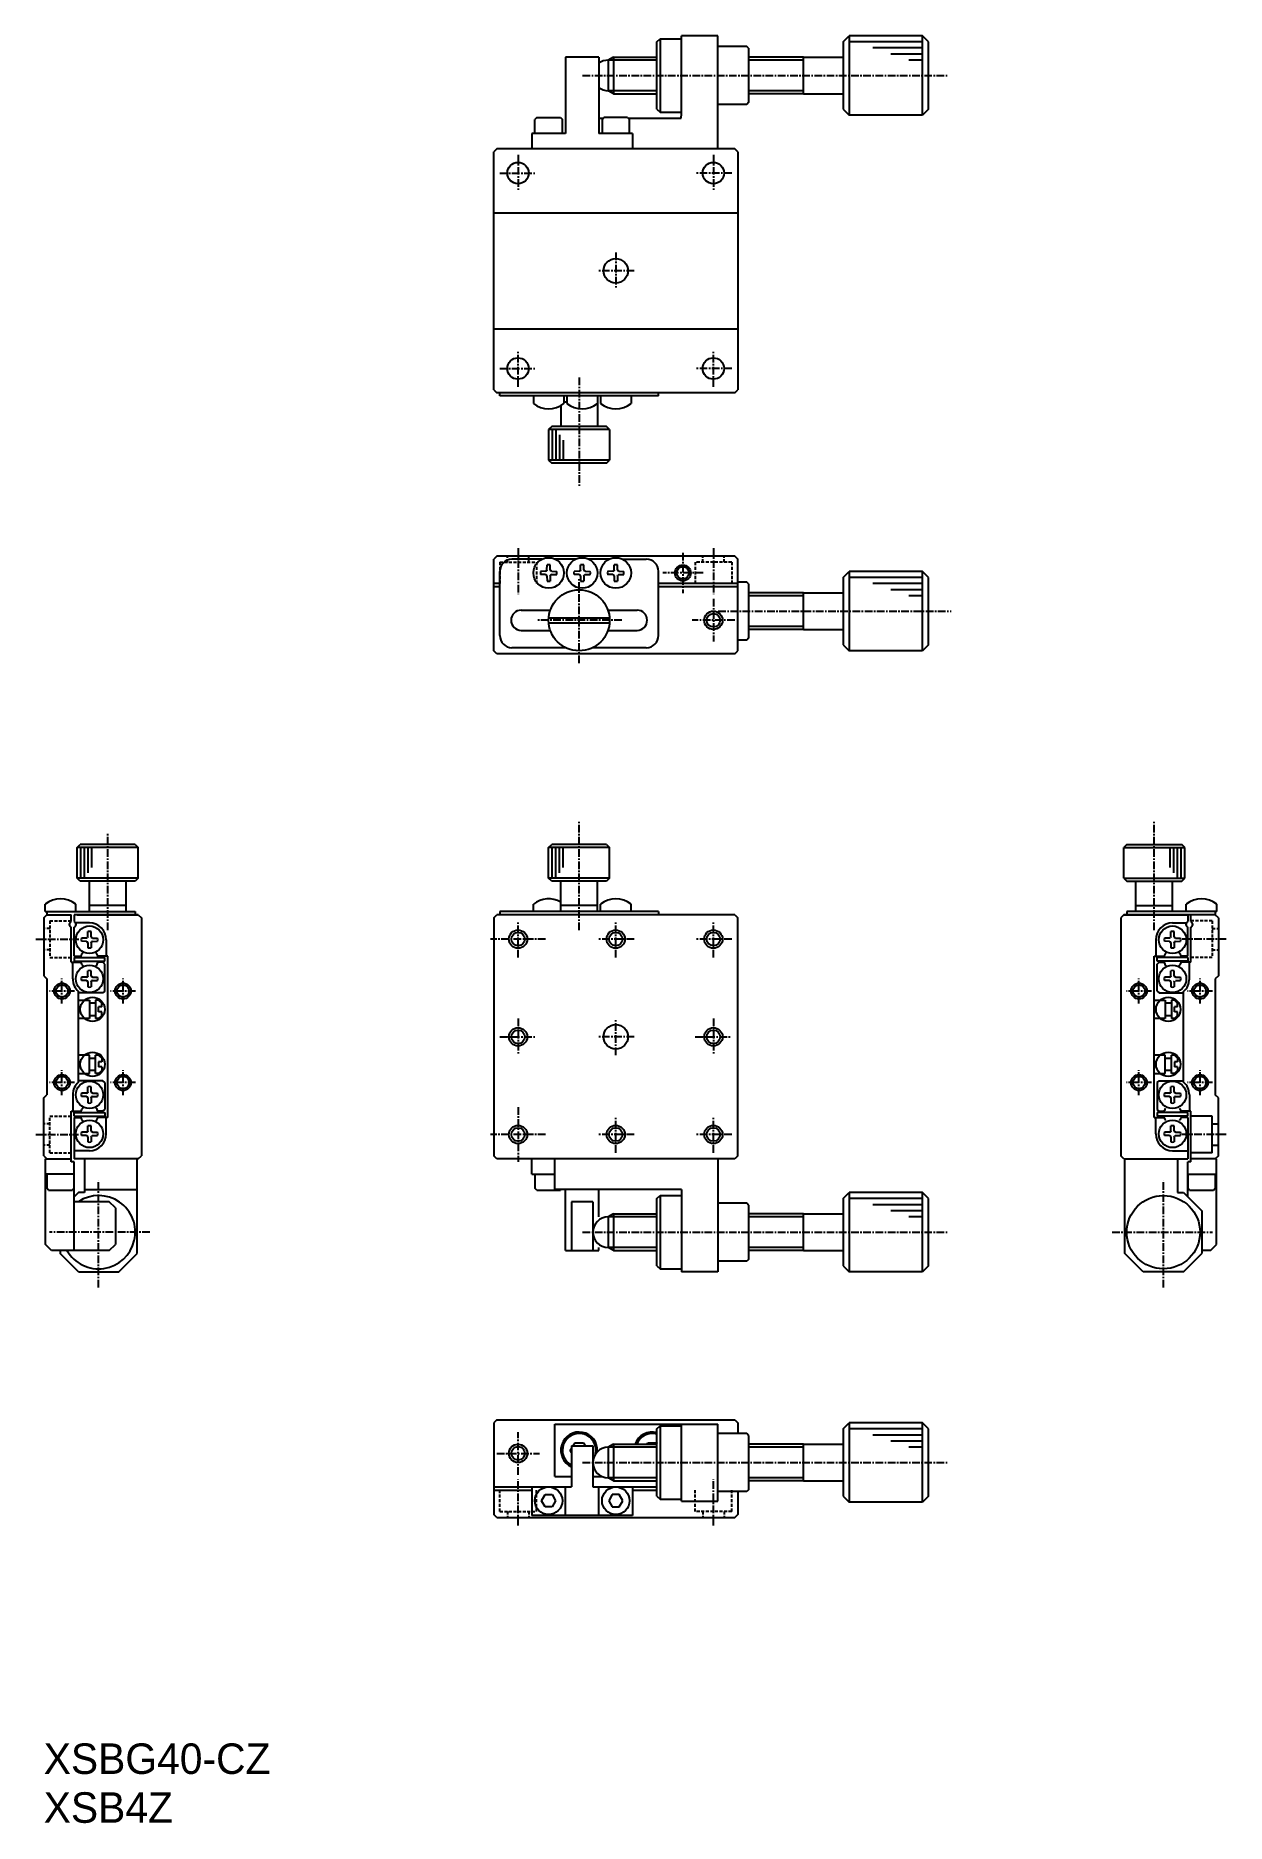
# Model space of a CAD drawing. Extents: x 76 to 271, y 65 to 358.
import ezdxf

# ---------------------------------------------------------------- set-up
doc = ezdxf.new("R2010")
doc.units = 0
doc.linetypes.add('CENTER', pattern=[2, 1.25, -0.25, 0.25, -0.25])
doc.linetypes.add('DASHED', pattern=[0.75, 0.5, -0.25])
doc.layers.get('0').update_dxf_attribs({"linetype": 'CONTINUOUS'})
for name, color, linetype in [('003', 7, 'CONTINUOUS'), ('006', 7, 'CONTINUOUS'), ('008', 7, 'CONTINUOUS'), ('CENTER', 1, 'CENTER')]:
    doc.layers.add(name, color=color, linetype=linetype)

msp = doc.modelspace()

# ---------------------------------------------------------------- linework, layer by layer
at = {"color": 7, "linetype": 'CONTINUOUS'}
for p, q in [((177.61, 357.16), (178.11, 357.66)), ((177.61, 346.16), (177.61, 357.16)), ((178.11, 357.66), (178.11, 345.66)), ((178.11, 357.66), (181.61, 357.66)), ((208.11, 357.16), (209.11, 358.16)), ((208.11, 357.16), (208.11, 346.16)), ((221.11, 358.16), (209.11, 358.16)), ((209.11, 358.16), (209.11, 345.16)), ((221.11, 345.16), (221.11, 358.16)), ((222.11, 357.16), (221.11, 358.16)), ((222.11, 346.16), (222.11, 357.16)), ((162.61, 354.66), (162.61, 342.16)), ((168.11, 354.66), (162.61, 354.66)), ((168.11, 354.66), (168.11, 342.16)), ((170.47, 354.66), (169.61, 354.16)), ((170.47, 354.66), (170.47, 348.66)), ((170.47, 354.66), (177.61, 354.66)), ((192.31, 356.41), (187.61, 356.41)), ((192.61, 356.11), (192.31, 356.41)), ((192.61, 356.11), (192.61, 347.21)), ((201.61, 354.66), (192.61, 354.66)), ((201.61, 348.66), (201.61, 354.66)), ((201.61, 354.66), (208.11, 354.66)), ((169.61, 354.16), (169.61, 349.16)), ((170.47, 348.66), (169.61, 349.16)), ((170.47, 348.66), (177.61, 348.66)), ((201.61, 348.66), (192.61, 348.66)), ((201.61, 348.66), (208.11, 348.66)), ((177.61, 346.16), (178.11, 345.66)), ((178.11, 345.66), (181.61, 345.66)), ((192.31, 346.91), (187.61, 346.91)), ((192.61, 347.21), (192.31, 346.91)), ((208.11, 346.16), (209.11, 345.16)), ((222.11, 346.16), (221.11, 345.16)), ((157.91, 344.76), (157.61, 344.46)), ((157.61, 342.16), (157.61, 344.46)), ((157.91, 344.76), (161.81, 344.76)), ((161.81, 344.76), (162.11, 344.46)), ((162.11, 342.16), (162.11, 344.46)), ((168.61, 344.46), (168.91, 344.76)), ((168.61, 344.46), (168.61, 342.16)), ((172.81, 344.76), (168.91, 344.76)), ((172.81, 344.76), (173.11, 344.46)), ((173.11, 342.16), (173.11, 344.46)), ((221.11, 345.16), (209.11, 345.16)), ((151.36, 339.66), (150.86, 339.16)), ((190.36, 339.66), (151.36, 339.66)), ((162.61, 342.16), (157.11, 342.16)), ((157.11, 342.16), (157.11, 339.66)), ((173.61, 342.16), (168.11, 342.16)), ((173.61, 342.16), (173.61, 339.66)), ((190.86, 339.16), (190.36, 339.66)), ((150.86, 300.16), (150.86, 339.16)), ((190.86, 339.16), (190.86, 300.16)), ((150.86, 329.16), (190.86, 329.16)), ((150.86, 310.16), (190.86, 310.16)), ((150.86, 300.16), (151.36, 299.66)), ((190.36, 299.66), (151.36, 299.66)), ((157.36, 299.16), (157.36, 297.93)), ((162.36, 299.16), (162.36, 297.93)), ((162.86, 299.16), (162.86, 297.93)), ((167.86, 299.16), (167.86, 297.93)), ((168.36, 299.16), (168.36, 297.93)), ((173.36, 299.16), (173.36, 297.93)), ((177.86, 299.16), (177.86, 299.66)), ((190.36, 299.66), (190.86, 300.16)), ((151.36, 272.93), (150.86, 272.43)), ((150.86, 257.43), (150.86, 272.43)), ((158.77, 272.43), (153.86, 272.43)), ((164.27, 272.43), (160.95, 272.43)), ((169.77, 272.43), (166.45, 272.43)), ((171.95, 272.43), (175.86, 272.43)), ((190.36, 272.93), (190.86, 272.43)), ((190.86, 272.43), (190.36, 272.93)), ((190.86, 257.43), (190.86, 272.43)), ((151.86, 259.93), (151.86, 270.43)), ((159.36, 270.46), (158.53, 270.44)), ((159.36, 269.91), (158.53, 269.92)), ((159.36, 270.46), (159.52, 270.53)), ((159.36, 269.91), (159.52, 269.84)), ((159.58, 270.67), (159.52, 270.53)), ((159.58, 269.7), (159.52, 269.84)), ((159.58, 270.67), (159.6, 271.51)), ((159.58, 269.7), (159.6, 268.86)), ((160.13, 270.67), (160.12, 271.51)), ((160.13, 269.7), (160.12, 268.86)), ((160.13, 270.67), (160.19, 270.53)), ((160.13, 269.7), (160.19, 269.84)), ((160.36, 270.46), (160.19, 270.53)), ((160.36, 269.91), (160.19, 269.84)), ((160.36, 270.46), (161.18, 270.44)), ((160.36, 269.91), (161.18, 269.92)), ((164.86, 270.46), (164.03, 270.44)), ((164.86, 269.91), (164.03, 269.92)), ((164.86, 270.46), (165.02, 270.53)), ((164.86, 269.91), (165.02, 269.84)), ((165.08, 270.67), (165.02, 270.53)), ((165.08, 269.7), (165.02, 269.84)), ((165.08, 270.67), (165.1, 271.51)), ((165.08, 269.7), (165.1, 268.86)), ((165.63, 270.67), (165.62, 271.51)), ((165.63, 269.7), (165.62, 268.86)), ((165.63, 270.67), (165.69, 270.53)), ((165.63, 269.7), (165.69, 269.84)), ((165.86, 270.46), (165.69, 270.53)), ((165.86, 269.91), (165.69, 269.84)), ((165.86, 270.46), (166.68, 270.44)), ((165.86, 269.91), (166.68, 269.92)), ((170.36, 270.46), (169.53, 270.44)), ((170.36, 269.91), (169.53, 269.92)), ((170.36, 270.46), (170.52, 270.53)), ((170.36, 269.91), (170.52, 269.84)), ((170.58, 270.67), (170.52, 270.53)), ((170.58, 269.7), (170.52, 269.84)), ((170.58, 270.67), (170.6, 271.51)), ((170.58, 269.7), (170.6, 268.86)), ((171.13, 270.67), (171.12, 271.51)), ((171.13, 269.7), (171.12, 268.86)), ((171.13, 270.67), (171.19, 270.53)), ((171.13, 269.7), (171.19, 269.84)), ((171.36, 270.46), (171.19, 270.53)), ((171.36, 269.91), (171.19, 269.84)), ((171.36, 270.46), (172.18, 270.44)), ((171.36, 269.91), (172.18, 269.92)), ((177.86, 259.93), (177.86, 270.43)), ((208.11, 269.43), (209.11, 270.43)), ((208.11, 269.43), (208.11, 258.43)), ((221.11, 270.43), (209.11, 270.43)), ((209.11, 270.43), (209.11, 257.43)), ((221.11, 257.43), (221.11, 270.43)), ((222.11, 269.43), (221.11, 270.43)), ((222.11, 258.43), (222.11, 269.43)), ((151.86, 268.43), (150.86, 268.43)), ((151.86, 267.93), (150.86, 267.93)), ((190.86, 268.43), (177.86, 268.43)), ((190.86, 267.93), (177.86, 267.93)), ((192.31, 268.68), (190.86, 268.68)), ((192.61, 268.38), (192.31, 268.68)), ((192.61, 268.38), (192.61, 259.48)), ((201.61, 266.93), (192.61, 266.93)), ((201.61, 266.93), (208.11, 266.93)), ((201.61, 260.93), (201.61, 266.93)), ((155.36, 264.08), (160.21, 264.08)), ((169.5, 264.08), (174.36, 264.08)), ((155.36, 260.78), (160.07, 260.78)), ((159.87, 262.83), (169.84, 262.83)), ((159.87, 262.03), (169.84, 262.03)), ((169.64, 260.78), (174.36, 260.78)), ((201.61, 260.93), (192.61, 260.93)), ((201.61, 260.93), (208.11, 260.93)), ((162.68, 257.93), (153.86, 257.93)), ((175.86, 257.93), (167.04, 257.93)), ((192.31, 259.18), (190.86, 259.18)), ((192.61, 259.48), (192.31, 259.18)), ((208.11, 258.43), (209.11, 257.43)), ((222.11, 258.43), (221.11, 257.43)), ((151.36, 256.93), (150.86, 257.43)), ((190.36, 256.93), (151.36, 256.93)), ((190.36, 256.93), (190.86, 257.43)), ((221.11, 257.43), (209.11, 257.43)), ((77.38, 214.71), (77.38, 215.93)), ((77.38, 214.71), (92.13, 214.71)), ((77.63, 214.71), (77.63, 214.21)), ((77.63, 214.21), (81.63, 214.21)), ((81.63, 213.07), (81.63, 214.21)), ((92.63, 214.21), (82.13, 214.21)), ((82.13, 214.21), (82.13, 213.07)), ((82.38, 214.71), (82.38, 215.93)), ((82.63, 214.21), (92.63, 214.21)), ((92.13, 214.71), (92.13, 214.21)), ((92.63, 214.21), (93.13, 213.71)), ((93.13, 213.71), (93.13, 174.71)), ((150.86, 213.71), (151.36, 214.21)), ((150.86, 213.71), (150.86, 174.71)), ((190.36, 214.21), (151.36, 214.21)), ((157.36, 214.71), (157.36, 215.93)), ((168.36, 214.71), (168.36, 215.93)), ((173.36, 214.71), (173.36, 215.93)), ((177.86, 214.71), (177.86, 214.21)), ((190.36, 214.21), (190.86, 213.71)), ((190.86, 174.71), (190.86, 213.71)), ((254.09, 214.21), (253.59, 213.71)), ((253.59, 213.71), (253.59, 174.71)), ((254.09, 214.21), (264.59, 214.21)), ((269.09, 214.21), (254.09, 214.21)), ((269.34, 214.71), (254.59, 214.71)), ((254.59, 214.71), (254.59, 214.21)), ((264.34, 214.71), (264.34, 215.93)), ((264.59, 214.21), (264.59, 213.07)), ((265.09, 213.07), (265.09, 214.21)), ((269.09, 214.71), (269.09, 214.21)), ((269.34, 214.71), (269.34, 215.93)), ((82.13, 207.41), (82.13, 212.15)), ((84.63, 212.86), (82.36, 212.86)), ((84.36, 210.59), (84.37, 211.44)), ((84.9, 210.59), (84.89, 211.44)), ((261.81, 210.59), (261.83, 211.44)), ((262.09, 212.86), (264.35, 212.86)), ((262.36, 210.59), (262.35, 211.44)), ((264.59, 207.41), (264.59, 212.15)), ((84.13, 210.38), (83.31, 210.37)), ((84.13, 209.84), (83.31, 209.85)), ((84.13, 210.38), (84.3, 210.46)), ((84.13, 209.84), (84.3, 209.76)), ((84.36, 210.59), (84.3, 210.46)), ((84.36, 209.63), (84.3, 209.76)), ((84.36, 209.63), (84.37, 208.79)), ((84.9, 209.63), (84.89, 208.79)), ((84.9, 210.59), (84.96, 210.46)), ((84.9, 209.63), (84.96, 209.76)), ((85.13, 210.38), (84.96, 210.46)), ((85.13, 209.84), (84.96, 209.76)), ((85.13, 210.38), (85.95, 210.37)), ((85.13, 209.84), (85.95, 209.85)), ((87.38, 210.11), (87.38, 207.41)), ((259.34, 210.11), (259.34, 207.41)), ((261.59, 210.38), (260.76, 210.37)), ((261.59, 209.84), (260.76, 209.85)), ((261.59, 210.38), (261.75, 210.46)), ((261.59, 209.84), (261.75, 209.76)), ((261.81, 210.59), (261.75, 210.46)), ((261.81, 209.63), (261.75, 209.76)), ((261.81, 209.63), (261.83, 208.79)), ((262.36, 209.63), (262.35, 208.79)), ((262.36, 210.59), (262.42, 210.46)), ((262.36, 209.63), (262.42, 209.76)), ((262.59, 210.38), (262.42, 210.46)), ((262.59, 209.84), (262.42, 209.76)), ((262.59, 210.38), (263.41, 210.37)), ((262.59, 209.84), (263.41, 209.85)), ((81.88, 203.71), (81.88, 206.41)), ((82.13, 207.21), (87.13, 207.21)), ((82.13, 207.21), (82.13, 206.61)), ((82.13, 206.61), (87.13, 206.61)), ((84.36, 204.19), (84.37, 205.04)), ((84.9, 204.19), (84.89, 205.04)), ((87.13, 206.61), (87.13, 207.21)), ((264.59, 207.21), (259.59, 207.21)), ((259.59, 206.61), (259.59, 207.21)), ((264.59, 206.61), (259.59, 206.61)), ((261.81, 204.19), (261.83, 205.04)), ((262.36, 204.19), (262.35, 205.04)), ((264.59, 207.21), (264.59, 206.61)), ((264.84, 203.71), (264.84, 206.41)), ((77.13, 204.21), (77.63, 203.71)), ((77.63, 203.71), (77.63, 184.71)), ((84.13, 203.98), (83.31, 203.97)), ((84.13, 203.44), (83.31, 203.45)), ((84.13, 203.98), (84.3, 204.06)), ((84.13, 203.44), (84.3, 203.36)), ((84.36, 204.19), (84.3, 204.06)), ((84.36, 203.23), (84.3, 203.36)), ((84.36, 203.23), (84.37, 202.39)), ((84.9, 203.23), (84.89, 202.39)), ((84.9, 204.19), (84.96, 204.06)), ((84.9, 203.23), (84.96, 203.36)), ((85.13, 203.98), (84.96, 204.06)), ((85.13, 203.44), (84.96, 203.36)), ((85.13, 203.98), (85.95, 203.97)), ((85.13, 203.44), (85.95, 203.45)), ((261.59, 203.98), (260.76, 203.97)), ((261.59, 203.44), (260.76, 203.45)), ((261.59, 203.98), (261.75, 204.06)), ((261.59, 203.44), (261.75, 203.36)), ((261.81, 204.19), (261.75, 204.06)), ((261.81, 203.23), (261.75, 203.36)), ((261.81, 203.23), (261.83, 202.39)), ((262.36, 203.23), (262.35, 202.39)), ((262.36, 204.19), (262.42, 204.06)), ((262.36, 203.23), (262.42, 203.36)), ((262.59, 203.98), (262.42, 204.06)), ((262.59, 203.98), (263.41, 203.97)), ((262.59, 203.44), (263.41, 203.45)), ((269.59, 204.21), (269.09, 203.71)), ((269.09, 203.71), (269.09, 184.71)), ((86.83, 201.41), (82.83, 201.41)), ((87.13, 201.71), (86.83, 201.41)), ((259.59, 201.71), (259.89, 201.41)), ((259.89, 201.41), (263.89, 201.41)), ((77.13, 184.21), (77.63, 184.71)), ((81.88, 184.71), (81.88, 182.01)), ((86.83, 187.01), (82.83, 187.01)), ((84.13, 184.98), (83.31, 184.97)), ((84.13, 184.44), (83.31, 184.45)), ((84.13, 184.98), (84.3, 185.06)), ((84.13, 184.44), (84.3, 184.36)), ((84.36, 185.19), (84.3, 185.06)), ((84.36, 185.19), (84.37, 186.04)), ((84.9, 185.19), (84.89, 186.04)), ((84.9, 185.19), (84.96, 185.06)), ((85.13, 184.98), (84.96, 185.06)), ((85.13, 184.44), (84.96, 184.36)), ((85.13, 184.98), (85.95, 184.97)), ((85.13, 184.44), (85.95, 184.45)), ((259.89, 187.01), (263.89, 187.01)), ((261.59, 184.98), (260.76, 184.97)), ((261.59, 184.44), (260.76, 184.45)), ((261.59, 184.98), (261.75, 185.06)), ((261.59, 184.44), (261.75, 184.36)), ((261.81, 185.19), (261.75, 185.06)), ((261.81, 185.19), (261.83, 186.04)), ((262.36, 185.19), (262.35, 186.04)), ((262.36, 185.19), (262.42, 185.06)), ((262.59, 184.98), (262.42, 185.06)), ((262.59, 184.44), (262.42, 184.36)), ((262.59, 184.98), (263.41, 184.97)), ((262.59, 184.44), (263.41, 184.45)), ((264.84, 184.71), (264.84, 182.01)), ((269.59, 184.21), (269.09, 184.71)), ((82.13, 181.81), (87.13, 181.81)), ((82.13, 181.21), (82.13, 181.81)), ((84.36, 184.23), (84.3, 184.36)), ((84.36, 184.23), (84.37, 183.39)), ((84.9, 184.23), (84.89, 183.39)), ((84.9, 184.23), (84.96, 184.36)), ((87.13, 181.81), (87.13, 181.21)), ((264.59, 181.81), (259.59, 181.81)), ((259.59, 181.81), (259.59, 181.21)), ((261.81, 184.23), (261.75, 184.36)), ((261.81, 184.23), (261.83, 183.39)), ((262.36, 184.23), (262.35, 183.39)), ((262.36, 184.23), (262.42, 184.36)), ((264.59, 181.21), (264.59, 181.81)), ((82.13, 181.21), (87.13, 181.21)), ((82.13, 181.01), (82.13, 174.21)), ((84.13, 178.58), (83.31, 178.57)), ((84.13, 178.58), (84.3, 178.66)), ((84.36, 178.79), (84.3, 178.66)), ((84.36, 178.79), (84.37, 179.64)), ((84.9, 178.79), (84.89, 179.64)), ((84.9, 178.79), (84.96, 178.66)), ((85.13, 178.58), (84.96, 178.66)), ((85.13, 178.58), (85.95, 178.57)), ((87.38, 178.31), (87.38, 181.01)), ((259.34, 178.31), (259.34, 181.01)), ((264.59, 181.21), (259.59, 181.21)), ((261.59, 178.58), (260.76, 178.57)), ((261.59, 178.58), (261.75, 178.66)), ((261.81, 178.79), (261.75, 178.66)), ((261.81, 178.79), (261.83, 179.64)), ((262.36, 178.79), (262.35, 179.64)), ((262.36, 178.79), (262.42, 178.66)), ((262.59, 178.58), (262.42, 178.66)), ((262.59, 178.58), (263.41, 178.57)), ((264.59, 181.01), (264.59, 174.21)), ((84.13, 178.04), (83.31, 178.05)), ((84.13, 178.04), (84.3, 177.96)), ((84.36, 177.83), (84.3, 177.96)), ((84.36, 177.83), (84.37, 176.99)), ((84.9, 177.83), (84.89, 176.99)), ((84.9, 177.83), (84.96, 177.96)), ((85.13, 178.04), (84.96, 177.96)), ((85.13, 178.04), (85.95, 178.05)), ((261.59, 178.04), (260.76, 178.05)), ((261.59, 178.04), (261.75, 177.96)), ((261.81, 177.83), (261.75, 177.96)), ((261.81, 177.83), (261.83, 176.99)), ((262.36, 177.83), (262.35, 176.99)), ((262.36, 177.83), (262.42, 177.96)), ((262.59, 178.04), (262.42, 177.96)), ((262.59, 178.04), (263.41, 178.05)), ((77.43, 160.21), (77.43, 174.21)), ((82.13, 173.71), (81.63, 173.71)), ((84.63, 175.56), (82.13, 175.56)), ((92.63, 174.21), (82.13, 174.21)), ((82.13, 159.21), (82.13, 173.71)), ((83.83, 174.21), (83.83, 168.71)), ((92.43, 158.71), (92.43, 174.21)), ((92.63, 174.21), (93.13, 174.71)), ((151.36, 174.21), (150.86, 174.71)), ((190.36, 174.21), (151.36, 174.21)), ((157.11, 171.71), (157.11, 174.21)), ((190.86, 174.71), (190.36, 174.21)), ((254.09, 174.21), (253.59, 174.71)), ((254.09, 174.21), (264.59, 174.21)), ((254.29, 174.21), (262.89, 174.21)), ((254.29, 158.71), (254.29, 174.21)), ((262.09, 175.56), (264.59, 175.56)), ((262.89, 174.21), (262.89, 168.71)), ((264.59, 168.01), (264.59, 173.71)), ((265.09, 173.71), (264.59, 173.71)), ((269.29, 160.21), (269.29, 174.21)), ((82.13, 171.71), (77.43, 171.71)), ((77.63, 171.71), (77.63, 169.41)), ((157.11, 171.71), (160.86, 171.71)), ((157.61, 171.71), (157.61, 169.41)), ((264.59, 171.71), (269.29, 171.71)), ((264.59, 171.71), (264.59, 169.41)), ((269.09, 171.71), (269.09, 169.41)), ((77.93, 169.11), (77.63, 169.41)), ((77.93, 169.11), (81.83, 169.11)), ((82.13, 169.41), (81.83, 169.11)), ((82.83, 168.71), (82.13, 168.01)), ((87.88, 167.21), (82.13, 167.21)), ((83.83, 168.71), (82.83, 168.71)), ((83.83, 169.21), (92.43, 169.21)), ((88.88, 166.21), (87.88, 167.21)), ((157.91, 169.11), (157.61, 169.41)), ((157.91, 169.11), (161.81, 169.11)), ((161.91, 169.21), (161.81, 169.11)), ((162.61, 159.21), (162.61, 169.21)), ((163.61, 167.21), (163.61, 159.21)), ((167.11, 167.21), (163.61, 167.21)), ((167.11, 167.21), (167.11, 159.21)), ((168.11, 164.71), (168.11, 169.21)), ((177.61, 167.71), (178.11, 168.21)), ((177.61, 156.71), (177.61, 167.71)), ((178.11, 168.21), (178.11, 156.21)), ((178.11, 168.21), (181.61, 168.21)), ((192.31, 166.96), (187.61, 166.96)), ((192.61, 166.66), (192.31, 166.96)), ((208.11, 167.71), (209.11, 168.71)), ((208.11, 167.71), (208.11, 156.71)), ((221.11, 168.71), (209.11, 168.71)), ((209.11, 168.71), (209.11, 155.71)), ((221.11, 155.71), (221.11, 168.71)), ((222.11, 167.71), (221.11, 168.71)), ((222.11, 156.71), (222.11, 167.71)), ((262.89, 168.71), (263.89, 168.71)), ((263.89, 168.71), (266.89, 165.71)), ((264.89, 169.11), (264.59, 169.41)), ((264.89, 169.11), (268.79, 169.11)), ((268.79, 169.11), (269.09, 169.41)), ((88.88, 166.21), (88.88, 160.21)), ((170.47, 165.21), (169.61, 164.71)), ((169.61, 164.71), (169.61, 159.71)), ((170.47, 165.21), (170.47, 159.21)), ((170.47, 165.21), (177.61, 165.21)), ((192.61, 166.66), (192.61, 157.76)), ((201.61, 165.21), (192.61, 165.21)), ((201.61, 159.21), (201.61, 165.21)), ((201.61, 165.21), (208.11, 165.21)), ((266.89, 165.71), (266.89, 158.71)), ((78.43, 159.21), (77.43, 160.21)), ((87.88, 159.21), (78.43, 159.21)), ((79.83, 159.21), (79.83, 158.71)), ((82.83, 155.71), (79.83, 158.71)), ((87.88, 159.21), (88.88, 160.21)), ((89.43, 155.71), (92.43, 158.71)), ((162.61, 159.21), (168.11, 159.21)), ((168.11, 159.21), (168.11, 159.71)), ((170.47, 159.21), (169.61, 159.71)), ((170.47, 159.21), (177.61, 159.21)), ((201.61, 159.21), (192.61, 159.21)), ((201.61, 159.21), (208.11, 159.21)), ((257.29, 155.71), (254.29, 158.71)), ((263.89, 155.71), (266.89, 158.71)), ((268.29, 159.21), (266.89, 159.21)), ((268.29, 159.21), (269.29, 160.21)), ((82.83, 155.71), (89.43, 155.71)), ((177.61, 156.71), (178.11, 156.21)), ((178.11, 156.21), (181.61, 156.21)), ((192.31, 157.46), (187.61, 157.46)), ((192.61, 157.76), (192.31, 157.46)), ((208.11, 156.71), (209.11, 155.71)), ((221.11, 155.71), (209.11, 155.71)), ((222.11, 156.71), (221.11, 155.71)), ((263.89, 155.71), (257.29, 155.71)), ((151.36, 131.49), (150.86, 130.99)), ((150.86, 130.99), (150.86, 115.99)), ((151.36, 131.49), (190.36, 131.49)), ((177.61, 129.99), (178.11, 130.49)), ((177.61, 118.99), (177.61, 129.99)), ((178.11, 130.49), (178.11, 118.49)), ((178.11, 130.49), (181.61, 130.49)), ((192.31, 129.24), (187.61, 129.24)), ((190.36, 131.49), (190.86, 130.99)), ((190.86, 130.99), (190.86, 129.24)), ((192.61, 128.94), (192.31, 129.24)), ((192.61, 128.94), (192.61, 120.04)), ((208.11, 129.99), (209.11, 130.99)), ((208.11, 129.99), (208.11, 118.99)), ((221.11, 130.99), (209.11, 130.99)), ((209.11, 130.99), (209.11, 117.99)), ((221.11, 117.99), (221.11, 130.99)), ((222.11, 129.99), (221.11, 130.99)), ((222.11, 118.99), (222.11, 129.99)), ((163.41, 126.49), (163.61, 126.82)), ((163.61, 126.15), (163.41, 126.49)), ((163.85, 127.24), (164.14, 127.74)), ((164.14, 127.74), (165.58, 127.74)), ((165.58, 127.74), (165.87, 127.24)), ((170.47, 127.49), (169.61, 126.99)), ((169.61, 126.99), (169.61, 121.99)), ((170.47, 127.49), (170.47, 121.49)), ((170.47, 127.49), (177.61, 127.49)), ((175.99, 127.49), (176.14, 127.74)), ((176.14, 127.74), (177.58, 127.74)), ((177.58, 127.74), (177.61, 127.69)), ((201.61, 127.49), (192.61, 127.49)), ((201.61, 121.49), (201.61, 127.49)), ((201.61, 127.49), (208.11, 127.49)), ((150.86, 120.49), (157.11, 120.49)), ((170.47, 121.49), (169.61, 121.99)), ((170.47, 121.49), (177.61, 121.49)), ((173.61, 120.49), (177.61, 120.49)), ((192.61, 120.04), (192.31, 119.74)), ((201.61, 121.49), (192.61, 121.49)), ((201.61, 121.49), (208.11, 121.49)), ((150.86, 119.99), (157.11, 119.99)), ((173.61, 119.99), (177.61, 119.99)), ((177.61, 118.99), (178.11, 118.49)), ((178.11, 118.49), (181.61, 118.49)), ((192.31, 119.74), (187.61, 119.74)), ((190.86, 119.74), (190.86, 115.99)), ((208.11, 118.99), (209.11, 117.99)), ((221.11, 117.99), (209.11, 117.99)), ((222.11, 118.99), (221.11, 117.99)), ((151.36, 115.49), (150.86, 115.99)), ((190.36, 115.49), (190.86, 115.99)), ((190.86, 115.99), (190.36, 115.49))]:
    msp.add_line(p, q, dxfattribs=at)
at = {"color": 3, "linetype": 'CONTINUOUS'}
for p, q in [((221.11, 357.16), (209.11, 357.16)), ((221.11, 356.16), (212.99, 356.16)), ((221.11, 355.16), (215.94, 355.16)), ((177.61, 354.16), (169.61, 354.16)), ((201.61, 354.16), (192.61, 354.16)), ((221.11, 354.16), (218.87, 354.16)), ((177.61, 349.16), (169.61, 349.16)), ((201.61, 349.16), (192.61, 349.16)), ((169.86, 293.66), (159.86, 293.66)), ((160.46, 293.66), (160.46, 288.66)), ((161.06, 293.66), (161.06, 288.66)), ((161.66, 292.79), (161.66, 288.66)), ((162.26, 291.92), (162.26, 288.66)), ((169.86, 288.66), (159.86, 288.66)), ((221.11, 269.43), (209.11, 269.43)), ((201.61, 266.43), (192.61, 266.43)), ((221.11, 268.43), (212.99, 268.43)), ((221.11, 267.43), (215.94, 267.43)), ((221.11, 266.43), (218.87, 266.43)), ((201.61, 261.43), (192.61, 261.43)), ((92.63, 225.21), (82.63, 225.21)), ((83.23, 220.21), (83.23, 225.21)), ((83.83, 220.21), (83.83, 225.21)), ((84.43, 221.07), (84.43, 225.21)), ((85.03, 221.94), (85.03, 225.21)), ((169.86, 225.21), (159.86, 225.21)), ((160.46, 220.21), (160.46, 225.21)), ((161.06, 220.21), (161.06, 225.21)), ((161.66, 221.07), (161.66, 225.21)), ((162.26, 221.94), (162.26, 225.21)), ((254.09, 225.21), (264.09, 225.21)), ((261.69, 221.94), (261.69, 225.21)), ((262.29, 221.07), (262.29, 225.21)), ((262.89, 220.21), (262.89, 225.21)), ((263.49, 220.21), (263.49, 225.21)), ((92.63, 220.21), (82.63, 220.21)), ((169.86, 220.21), (159.86, 220.21)), ((254.09, 220.21), (264.09, 220.21)), ((268.59, 181.21), (265.09, 181.21)), ((268.59, 175.21), (268.59, 181.21)), ((268.59, 179.96), (269.59, 179.96)), ((268.59, 176.46), (269.59, 176.46)), ((268.59, 175.21), (265.09, 175.21)), ((221.11, 167.71), (209.11, 167.71)), ((177.61, 164.71), (169.61, 164.71)), ((201.61, 164.71), (192.61, 164.71)), ((221.11, 166.71), (212.99, 166.71)), ((221.11, 165.71), (215.94, 165.71)), ((221.11, 164.71), (218.87, 164.71)), ((177.61, 159.71), (169.61, 159.71)), ((201.61, 159.71), (192.61, 159.71)), ((221.11, 129.99), (209.11, 129.99)), ((221.11, 128.99), (212.99, 128.99)), ((177.61, 126.99), (169.61, 126.99)), ((201.61, 126.99), (192.61, 126.99)), ((221.11, 127.99), (215.94, 127.99)), ((221.11, 126.99), (218.87, 126.99)), ((177.61, 121.99), (169.61, 121.99)), ((201.61, 121.99), (192.61, 121.99))]:
    msp.add_line(p, q, dxfattribs=at)
at = {"color": 3, "linetype": 'DASHED'}
for p, q in [((153.11, 271.93), (153.11, 272.93)), ((156.61, 271.93), (156.61, 272.93)), ((185.11, 271.93), (185.11, 272.93)), ((188.61, 271.93), (188.61, 272.93)), ((151.86, 271.93), (157.86, 271.93)), ((151.86, 271.93), (151.86, 268.43)), ((157.86, 271.93), (157.86, 268.43)), ((189.86, 271.93), (183.86, 271.93)), ((183.86, 271.93), (183.86, 268.43)), ((189.86, 271.93), (189.86, 268.43)), ((78.13, 211.96), (77.13, 211.96)), ((78.13, 213.21), (78.13, 207.21)), ((78.13, 213.21), (81.63, 213.21)), ((268.59, 213.21), (265.09, 213.21)), ((268.59, 213.21), (268.59, 207.21)), ((268.59, 211.96), (269.59, 211.96)), ((78.13, 208.46), (77.13, 208.46)), ((268.59, 208.46), (269.59, 208.46)), ((78.13, 207.21), (81.63, 207.21)), ((268.59, 207.21), (265.09, 207.21)), ((78.13, 179.96), (77.13, 179.96)), ((78.13, 175.21), (78.13, 181.21)), ((78.13, 181.21), (81.63, 181.21)), ((78.13, 176.46), (77.13, 176.46)), ((78.13, 175.21), (81.63, 175.21)), ((151.86, 116.49), (151.86, 119.99)), ((157.86, 116.49), (157.86, 119.99)), ((183.86, 116.49), (183.86, 119.99)), ((189.86, 116.49), (189.86, 119.99)), ((151.86, 116.49), (157.86, 116.49)), ((153.11, 116.49), (153.11, 115.49)), ((156.61, 116.49), (156.61, 115.49)), ((189.86, 116.49), (183.86, 116.49)), ((185.11, 116.49), (185.11, 115.49)), ((188.61, 116.49), (188.61, 115.49))]:
    msp.add_line(p, q, dxfattribs=at)
at = {"color": 7, "linetype": 'CONTINUOUS'}
for centre, radius in [((154.86, 335.66), 1.75), ((186.86, 335.66), 1.75), ((170.86, 319.66), 2), ((154.86, 303.66), 1.75), ((186.86, 303.66), 1.75), ((159.86, 270.18), 2.5), ((165.36, 270.18), 2.5), ((170.86, 270.18), 2.5), ((181.86, 270.18), 1), ((164.86, 262.43), 5), ((186.86, 262.43), 1.1), ((84.63, 210.11), 2.25), ((154.86, 210.21), 1.1), ((170.86, 210.21), 1.1), ((186.86, 210.21), 1.1), ((262.09, 210.11), 2.25), ((84.63, 203.71), 2.25), ((262.09, 203.71), 2.25), ((80.13, 201.71), 1), ((90.13, 201.71), 1), ((256.59, 201.71), 1), ((266.59, 201.71), 1), ((170.86, 194.21), 2), ((154.86, 194.21), 1.1), ((186.86, 194.21), 1.1), ((80.13, 186.71), 1), ((90.13, 186.71), 1), ((256.59, 186.71), 1), ((266.59, 186.71), 1), ((84.63, 184.71), 2.25), ((262.09, 184.71), 2.25), ((84.63, 178.31), 2.25), ((154.86, 178.21), 1.1), ((170.86, 178.21), 1.1), ((186.86, 178.21), 1.1), ((262.09, 178.31), 2.25), ((260.59, 162.21), 6), ((154.86, 125.99), 1.1)]:
    msp.add_circle(centre, radius, dxfattribs=at)
at = {"color": 3, "linetype": 'CONTINUOUS'}
for centre, radius in [((181.86, 270.18), 1.3), ((186.86, 262.43), 1.5), ((154.86, 210.21), 1.5), ((170.86, 210.21), 1.5), ((186.86, 210.21), 1.5), ((80.13, 201.71), 1.3), ((90.13, 201.71), 1.3), ((256.59, 201.71), 1.3), ((266.59, 201.71), 1.3), ((85.13, 198.71), 2), ((261.39, 198.71), 2), ((154.86, 194.21), 1.5), ((186.86, 194.21), 1.5), ((85.13, 189.71), 2), ((261.39, 189.71), 2), ((80.13, 186.71), 1.3), ((90.13, 186.71), 1.3), ((256.59, 186.71), 1.3), ((266.59, 186.71), 1.3), ((154.86, 178.21), 1.5), ((170.86, 178.21), 1.5), ((186.86, 178.21), 1.5), ((154.86, 125.99), 1.5)]:
    msp.add_circle(centre, radius, dxfattribs=at)
at = {"color": 7, "linetype": 'CONTINUOUS'}
for centre, radius, start, end in [((169.61, 351.66), 2.5, 90, 126.8698), ((169.61, 351.66), 2.5, 233.1302, 270), ((159.86, 301.06), 4, 231.3178, 308.6822), ((165.36, 301.06), 4, 231.3178, 308.6822), ((170.86, 301.06), 4, 231.3178, 308.6822), ((153.86, 270.43), 2, 90, 180), ((175.86, 270.43), 2, 0, 90), ((159.86, 270.18), 1.35, 168.8959, 191.1041), ((159.86, 270.18), 1.35, 78.8959, 101.1041), ((159.86, 270.18), 1.35, 348.8959, 11.1041), ((165.36, 270.18), 1.35, 168.8959, 191.1041), ((165.36, 270.18), 1.35, 78.8959, 101.1041), ((165.36, 270.18), 1.35, 348.8959, 11.1041), ((170.86, 270.18), 1.35, 168.8959, 191.1041), ((170.86, 270.18), 1.35, 78.8959, 101.1041), ((170.86, 270.18), 1.35, 348.8959, 11.1041), ((159.86, 270.18), 1.35, 258.8959, 281.1041), ((165.36, 270.18), 1.35, 258.8959, 281.1041), ((170.86, 270.18), 1.35, 258.8959, 281.1041), ((155.36, 262.43), 1.65, 90, 270), ((174.36, 262.43), 1.65, 270, 90), ((153.86, 259.93), 2, 180, 270), ((175.86, 259.93), 2, 270, 0), ((79.88, 212.81), 4, 51.3178, 128.6822), ((159.86, 212.81), 4, 60, 128.6822), ((170.86, 212.81), 4, 51.3178, 128.6822), ((266.84, 212.81), 4, 51.3178, 128.6822), ((81.83, 212.61), 0.5, 113.5782, 246.4218), ((81.93, 212.61), 0.5, 293.5782, 66.4218), ((84.63, 210.11), 1.35, 78.8959, 101.1041), ((84.63, 210.11), 2.75, 0, 90), ((262.09, 210.11), 2.75, 90, 180), ((262.09, 210.11), 1.35, 78.8959, 101.1041), ((264.79, 212.61), 0.5, 113.5782, 246.4218), ((264.89, 212.61), 0.5, 293.5782, 66.4218), ((84.63, 206.91), 1.5, 129.3129, 168.463), ((84.63, 210.11), 1.35, 168.8959, 191.1041), ((84.63, 210.11), 1.35, 258.8959, 281.1041), ((84.63, 206.91), 1.5, 11.537, 50.6871), ((84.63, 210.11), 1.35, 348.8959, 11.1041), ((262.09, 206.91), 1.5, 129.3129, 168.463), ((262.09, 210.11), 1.35, 168.8959, 191.1041), ((262.09, 210.11), 1.35, 258.8959, 281.1041), ((262.09, 206.91), 1.5, 11.537, 50.6872), ((262.09, 210.11), 1.35, 348.8959, 11.1041), ((84.63, 206.91), 1.5, 191.537, 230.6871), ((84.63, 203.71), 1.35, 78.8959, 101.1041), ((84.63, 206.91), 1.5, 309.3129, 348.463), ((262.09, 206.91), 1.5, 191.537, 230.6871), ((262.09, 203.71), 1.35, 78.8959, 101.1041), ((262.09, 206.91), 1.5, 309.3129, 348.463), ((84.63, 203.71), 2.75, 180, 229.1149), ((84.63, 203.71), 1.35, 168.8959, 191.1041), ((84.63, 203.71), 1.35, 258.8959, 281.1041), ((84.63, 203.71), 1.35, 348.8959, 11.1041), ((262.09, 203.71), 1.35, 168.8959, 191.1041), ((262.09, 203.71), 1.35, 258.8959, 281.1041), ((262.09, 203.71), 1.35, 348.8959, 11.1041), ((262.09, 203.71), 2.75, 310.8851, 0), ((84.63, 184.71), 2.75, 130.8851, 180), ((84.63, 184.71), 1.35, 168.8959, 191.1041), ((84.63, 184.71), 1.35, 78.8959, 101.1041), ((84.63, 184.71), 1.35, 348.8959, 11.1041), ((262.09, 184.71), 1.35, 168.8959, 191.1041), ((262.09, 184.71), 1.35, 78.8959, 101.1041), ((262.09, 184.71), 1.35, 348.8959, 11.1041), ((262.09, 184.71), 2.75, 0, 49.1149), ((84.63, 181.51), 1.5, 129.3129, 168.463), ((84.63, 184.71), 1.35, 258.8959, 281.1041), ((84.63, 181.51), 1.5, 11.537, 50.6871), ((262.09, 181.51), 1.5, 139.4584, 168.463), ((262.09, 184.71), 1.35, 258.8959, 281.1041), ((262.09, 181.51), 1.5, 11.537, 40.5416), ((84.63, 181.51), 1.5, 191.537, 230.6872), ((84.63, 178.31), 1.35, 78.8959, 101.1041), ((84.63, 181.51), 1.5, 309.3129, 348.463), ((262.09, 181.51), 1.5, 191.537, 220.5416), ((262.09, 178.31), 1.35, 78.8959, 101.1041), ((262.09, 181.51), 1.5, 319.4584, 348.463), ((84.63, 178.31), 1.35, 168.8959, 191.1041), ((84.63, 178.31), 1.35, 258.8959, 281.1041), ((84.63, 178.31), 2.75, 270, 0), ((84.63, 178.31), 1.35, 348.8959, 11.1041), ((262.09, 178.31), 2.75, 180, 270), ((262.09, 178.31), 1.35, 168.8959, 191.1041), ((262.09, 178.31), 1.35, 258.8959, 281.1041), ((262.09, 178.31), 1.35, 348.8959, 11.1041), ((86.13, 162.21), 6, 210, 123.5573), ((169.61, 162.21), 2.5, 90, 270), ((169.61, 124.49), 2.5, 90, 270)]:
    msp.add_arc(centre, radius, start, end, dxfattribs=at)
at = {"layer": '003'}
for p, q in [((151.36, 272.93), (150.86, 272.43)), ((190.36, 272.93), (151.36, 272.93)), ((77.13, 213.71), (77.63, 214.21)), ((77.13, 213.71), (77.13, 204.21)), ((269.59, 213.71), (269.09, 214.21)), ((269.59, 213.71), (269.59, 204.21)), ((81.63, 206.41), (81.63, 212.15)), ((265.09, 206.41), (265.09, 212.15)), ((81.63, 206.41), (83.22, 206.41)), ((82.13, 207.41), (83.22, 207.41)), ((87.63, 207.41), (86.04, 207.41)), ((86.83, 206.41), (86.04, 206.41)), ((259.09, 207.41), (260.67, 207.41)), ((259.89, 206.41), (260.67, 206.41)), ((264.59, 207.41), (263.5, 207.41)), ((265.09, 206.41), (263.5, 206.41)), ((82.83, 200.21), (84.63, 200.21)), ((84.63, 200.21), (84.63, 197.21)), ((85.63, 199.71), (84.63, 199.71)), ((85.63, 200.21), (85.63, 197.21)), ((86.13, 200.21), (85.63, 200.21)), ((86.13, 200.21), (86.63, 199.71)), ((86.63, 199.11), (86.13, 199.11)), ((86.13, 198.31), (86.13, 199.11)), ((86.63, 199.11), (86.63, 199.71)), ((259.09, 200.21), (260.89, 200.21)), ((260.89, 200.21), (260.89, 197.21)), ((261.89, 199.71), (260.89, 199.71)), ((261.89, 200.21), (261.89, 197.21)), ((262.39, 200.21), (261.89, 200.21)), ((262.39, 200.21), (262.89, 199.71)), ((262.89, 199.11), (262.39, 199.11)), ((262.39, 198.31), (262.39, 199.11)), ((262.89, 199.11), (262.89, 199.71)), ((84.63, 197.21), (82.83, 197.21)), ((84.63, 197.71), (85.63, 197.71)), ((86.13, 197.21), (85.63, 197.21)), ((86.63, 198.31), (86.13, 198.31)), ((86.13, 197.21), (86.63, 197.71)), ((86.63, 197.71), (86.63, 198.31)), ((260.89, 197.21), (259.09, 197.21)), ((260.89, 197.71), (261.89, 197.71)), ((262.39, 197.21), (261.89, 197.21)), ((262.89, 198.31), (262.39, 198.31)), ((262.39, 197.21), (262.89, 197.71)), ((262.89, 197.71), (262.89, 198.31)), ((84.63, 191.21), (82.83, 191.21)), ((84.63, 188.21), (84.63, 191.21)), ((84.63, 190.71), (85.63, 190.71)), ((85.63, 188.21), (85.63, 191.21)), ((86.13, 191.21), (85.63, 191.21)), ((86.13, 191.21), (86.63, 190.71)), ((86.63, 190.71), (86.63, 190.11)), ((260.89, 191.21), (259.09, 191.21)), ((260.89, 188.21), (260.89, 191.21)), ((260.89, 190.71), (261.89, 190.71)), ((261.89, 188.21), (261.89, 191.21)), ((262.39, 191.21), (261.89, 191.21)), ((262.39, 191.21), (262.89, 190.71)), ((262.89, 190.71), (262.89, 190.11)), ((82.83, 188.21), (84.63, 188.21)), ((85.63, 188.71), (84.63, 188.71)), ((86.13, 188.21), (85.63, 188.21)), ((86.13, 190.11), (86.13, 189.31)), ((86.63, 190.11), (86.13, 190.11)), ((86.63, 189.31), (86.13, 189.31)), ((86.13, 188.21), (86.63, 188.71)), ((86.63, 189.31), (86.63, 188.71)), ((259.09, 188.21), (260.89, 188.21)), ((261.89, 188.71), (260.89, 188.71)), ((262.39, 188.21), (261.89, 188.21)), ((262.39, 190.11), (262.39, 189.31)), ((262.89, 190.11), (262.39, 190.11)), ((262.89, 189.31), (262.39, 189.31)), ((262.39, 188.21), (262.89, 188.71)), ((262.89, 189.31), (262.89, 188.71)), ((77.13, 174.71), (77.13, 184.21)), ((81.63, 182.01), (83.22, 182.01)), ((81.63, 173.71), (81.63, 182.01)), ((86.83, 182.01), (86.04, 182.01)), ((86.83, 182.01), (87.13, 182.31)), ((259.89, 182.01), (259.59, 182.31)), ((259.89, 182.01), (260.67, 182.01)), ((265.09, 182.01), (263.5, 182.01)), ((265.09, 173.71), (265.09, 182.01)), ((269.59, 174.71), (269.59, 184.21)), ((82.13, 181.01), (83.22, 181.01)), ((87.63, 181.01), (86.04, 181.01)), ((259.09, 181.01), (260.67, 181.01)), ((264.59, 181.01), (263.5, 181.01)), ((77.13, 174.71), (77.63, 174.21)), ((77.43, 174.21), (81.63, 174.21)), ((269.29, 174.21), (265.09, 174.21)), ((269.59, 174.71), (269.09, 174.21)), ((151.36, 115.49), (150.86, 115.99)), ((151.36, 115.49), (190.36, 115.49))]:
    msp.add_line(p, q, dxfattribs=at)
at = {"layer": '006'}
for p, q in [((181.61, 345.16), (181.61, 358.16)), ((187.61, 358.16), (181.61, 358.16)), ((187.61, 339.66), (187.61, 358.16)), ((168.11, 344.66), (168.81, 344.66)), ((172.91, 344.66), (181.57, 344.66)), ((151.86, 299.16), (151.86, 299.66)), ((177.86, 299.16), (151.86, 299.16)), ((167.86, 299.16), (167.86, 294.16)), ((161.86, 297.59), (161.86, 294.16)), ((162.86, 298.16), (162.36, 298.16)), ((160.36, 294.16), (159.86, 293.66)), ((159.86, 293.66), (159.86, 288.66)), ((169.36, 294.16), (160.36, 294.16)), ((169.86, 293.66), (169.36, 294.16)), ((169.86, 293.66), (169.86, 288.66)), ((159.86, 288.66), (160.36, 288.16)), ((169.36, 288.16), (160.36, 288.16)), ((169.36, 288.16), (169.86, 288.66)), ((82.63, 225.21), (83.13, 225.71)), ((92.13, 225.71), (83.13, 225.71)), ((92.13, 225.71), (92.63, 225.21)), ((159.86, 225.21), (160.36, 225.71)), ((169.36, 225.71), (160.36, 225.71)), ((169.36, 225.71), (169.86, 225.21)), ((254.59, 225.71), (254.09, 225.21)), ((254.59, 225.71), (263.59, 225.71)), ((264.09, 225.21), (263.59, 225.71)), ((82.63, 220.21), (82.63, 225.21)), ((92.63, 220.21), (92.63, 225.21)), ((159.86, 220.21), (159.86, 225.21)), ((169.86, 220.21), (169.86, 225.21)), ((254.09, 220.21), (254.09, 225.21)), ((264.09, 220.21), (264.09, 225.21)), ((83.13, 219.71), (82.63, 220.21)), ((92.13, 219.71), (83.13, 219.71)), ((84.63, 214.71), (84.63, 219.71)), ((90.63, 214.71), (90.63, 219.71)), ((92.63, 220.21), (92.13, 219.71)), ((160.36, 219.71), (159.86, 220.21)), ((169.36, 219.71), (160.36, 219.71)), ((161.86, 214.71), (161.86, 219.71)), ((167.86, 214.71), (167.86, 219.71)), ((169.86, 220.21), (169.36, 219.71)), ((254.09, 220.21), (254.59, 219.71)), ((254.59, 219.71), (263.59, 219.71)), ((256.09, 214.71), (256.09, 219.71)), ((262.09, 214.71), (262.09, 219.71)), ((263.59, 219.71), (264.09, 220.21)), ((90.63, 215.71), (84.63, 215.71)), ((177.86, 214.71), (151.86, 214.71)), ((151.86, 214.71), (151.86, 214.21)), ((167.86, 215.71), (161.86, 215.71)), ((256.09, 215.71), (262.09, 215.71)), ((160.86, 169.21), (160.86, 174.21)), ((187.61, 174.21), (187.61, 155.71)), ((181.61, 169.21), (160.86, 169.21)), ((181.61, 169.21), (181.61, 155.71)), ((187.61, 155.71), (181.61, 155.71)), ((160.86, 130.79), (187.61, 130.79)), ((160.86, 122.19), (160.86, 130.79)), ((181.61, 118.19), (181.61, 130.79)), ((187.61, 118.19), (187.61, 130.79)), ((163.61, 127.24), (167.11, 127.24)), ((163.61, 127.24), (163.61, 120.49)), ((167.11, 127.24), (167.11, 120.49)), ((157.11, 120.49), (163.61, 120.49)), ((157.11, 120.49), (157.11, 115.79)), ((160.86, 122.19), (163.61, 122.19)), ((162.61, 115.79), (162.61, 120.49)), ((167.11, 122.19), (168.63, 122.19)), ((167.11, 120.49), (173.61, 120.49)), ((168.11, 115.79), (168.11, 120.49)), ((173.61, 120.49), (173.61, 115.79)), ((158.7, 118.24), (159.28, 119.24)), ((159.28, 117.24), (158.7, 118.24)), ((159.28, 119.24), (160.44, 119.24)), ((160.44, 117.24), (159.28, 117.24)), ((160.44, 119.24), (161.01, 118.24)), ((161.01, 118.24), (160.44, 117.24)), ((170.28, 119.24), (169.7, 118.24)), ((169.7, 118.24), (170.28, 117.24)), ((171.44, 119.24), (170.28, 119.24)), ((170.28, 117.24), (171.44, 117.24)), ((172.01, 118.24), (171.44, 119.24)), ((171.44, 117.24), (172.01, 118.24)), ((181.61, 118.19), (187.61, 118.19)), ((173.61, 115.79), (157.11, 115.79))]:
    msp.add_line(p, q, dxfattribs=at)
for centre in [(159.86, 118.24), (170.86, 118.24)]:
    msp.add_circle(centre, 2.25, dxfattribs=at)
for centre, radius, start, end in [((178.61, 345.16), 3, 350.4059, 0), ((164.86, 126.49), 3, 355.7409, 245.3756), ((164.86, 126.49), 2.75, 347.6297, 242.9643), ((176.86, 126.49), 3, 75.5225, 160.5288), ((176.86, 126.49), 2.75, 74.1734, 158.6763)]:
    msp.add_arc(centre, radius, start, end, dxfattribs=at)
at = {"layer": '008'}
for p, q in [((87.13, 206.11), (86.83, 206.41)), ((87.13, 201.71), (87.13, 206.11)), ((87.63, 181.01), (87.63, 207.41)), ((259.09, 181.01), (259.09, 207.41)), ((259.59, 206.11), (259.89, 206.41)), ((259.59, 201.71), (259.59, 206.11)), ((82.83, 186.79), (82.83, 201.63)), ((263.89, 186.79), (263.89, 201.63)), ((87.13, 186.71), (86.83, 187.01)), ((87.13, 186.71), (87.13, 182.31)), ((259.59, 186.71), (259.89, 187.01)), ((259.59, 186.71), (259.59, 182.31))]:
    msp.add_line(p, q, dxfattribs=at)
at = {"layer": 'CENTER', "color": 1, "linetype": 'CENTER'}
for p, q in [((165.42, 351.66), (225.42, 351.66)), ((154.86, 338.66), (154.86, 332.66)), ((186.86, 338.66), (186.86, 332.66)), ((151.86, 335.66), (157.86, 335.66)), ((189.86, 335.66), (183.86, 335.66)), ((170.86, 322.66), (170.86, 316.66)), ((173.86, 319.66), (167.86, 319.66)), ((154.86, 300.66), (154.86, 306.66)), ((186.86, 300.66), (186.86, 306.66)), ((151.86, 303.66), (157.86, 303.66)), ((164.86, 302.18), (164.86, 284.29)), ((189.86, 303.66), (183.86, 303.66)), ((154.86, 274.24), (154.86, 266.73)), ((181.86, 273.48), (181.86, 266.88)), ((186.86, 274.24), (186.86, 266.73)), ((164.86, 255.43), (164.86, 269.43)), ((185.16, 270.18), (178.56, 270.18)), ((186.86, 265.93), (186.86, 258.93)), ((187.65, 263.93), (225.84, 263.93)), ((171.86, 262.43), (157.86, 262.43)), ((190.36, 262.43), (183.36, 262.43)), ((164.86, 211.69), (164.86, 229.58)), ((259.09, 211.69), (259.09, 229.58)), ((87.63, 211.69), (87.63, 227.55)), ((154.86, 207.21), (154.86, 213.21)), ((170.86, 207.21), (170.86, 213.21)), ((186.86, 207.21), (186.86, 213.21)), ((75.83, 210.21), (82.91, 210.21)), ((159.36, 210.21), (150.36, 210.21)), ((173.86, 210.21), (167.86, 210.21)), ((189.86, 210.21), (183.86, 210.21)), ((270.89, 210.21), (263.39, 210.21)), ((80.13, 199.65), (80.13, 203.77)), ((90.13, 199.65), (90.13, 203.77)), ((256.59, 199.65), (256.59, 203.77)), ((266.59, 199.65), (266.59, 203.77)), ((82.19, 201.71), (78.07, 201.71)), ((92.19, 201.71), (88.07, 201.71)), ((258.64, 201.71), (254.53, 201.71)), ((268.64, 201.71), (264.53, 201.71)), ((154.86, 197.21), (154.86, 191.21)), ((170.86, 191.21), (170.86, 197.21)), ((186.86, 197.21), (186.86, 191.21)), ((151.86, 194.21), (157.86, 194.21)), ((173.86, 194.21), (167.86, 194.21)), ((183.86, 194.21), (189.86, 194.21)), ((80.13, 184.65), (80.13, 188.77)), ((90.13, 184.65), (90.13, 188.77)), ((256.59, 184.65), (256.59, 188.77)), ((266.59, 184.65), (266.59, 188.77)), ((82.19, 186.71), (78.07, 186.71)), ((92.19, 186.71), (88.07, 186.71)), ((258.64, 186.71), (254.53, 186.71)), ((268.64, 186.71), (264.53, 186.71)), ((154.86, 182.71), (154.86, 173.71)), ((170.86, 175.21), (170.86, 181.21)), ((186.86, 175.21), (186.86, 181.21)), ((75.83, 178.21), (82.86, 178.21)), ((159.36, 178.21), (150.36, 178.21)), ((173.86, 178.21), (167.86, 178.21)), ((189.86, 178.21), (183.86, 178.21)), ((270.89, 178.21), (263.39, 178.21)), ((86.13, 153.16), (86.13, 170.67)), ((260.59, 153.16), (260.59, 170.67)), ((94.52, 162.21), (78.08, 162.21)), ((165.42, 162.21), (225.42, 162.21)), ((252.19, 162.21), (268.63, 162.21)), ((154.86, 122.49), (154.86, 129.49)), ((151.36, 125.99), (158.36, 125.99)), ((165.42, 124.49), (225.42, 124.49)), ((154.86, 114.18), (154.86, 121.69)), ((186.86, 114.18), (186.86, 121.69))]:
    msp.add_line(p, q, dxfattribs=at)

# ---------------------------------------------------------------- texts
at = {"color": 7, "linetype": 'CONTINUOUS'}
for s, p in [('XSBG40-CZ', (77.13, 73.49)), ('XSB4Z', (77.13, 65.49))]:
    msp.add_text(s, height=5, dxfattribs=at).set_placement(p)

doc.saveas('drawing.dxf')
